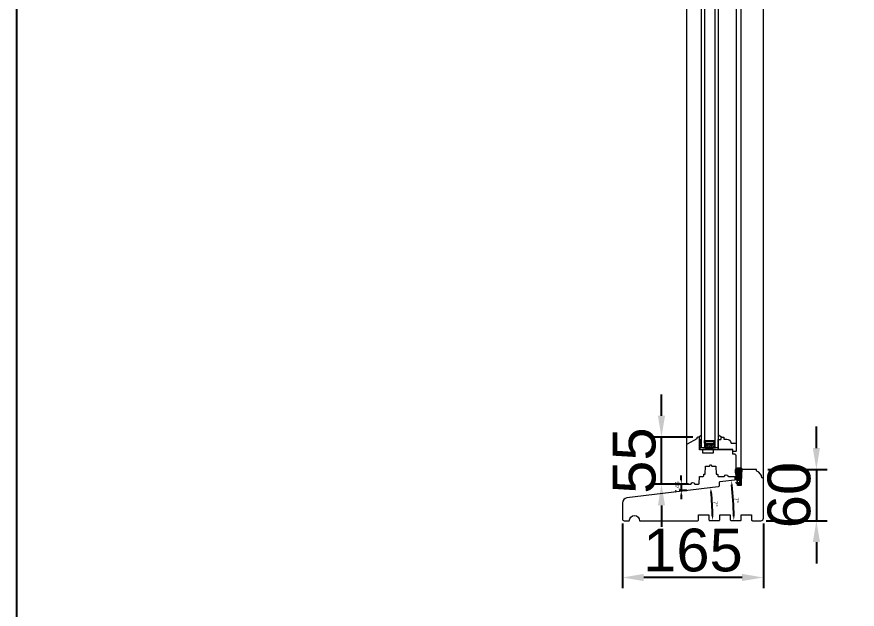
# Model space of a CAD drawing. Header units: millimetres. Extents: x 0 to 182016, y 11 to 3710.
# Drawn here: x 116422 to 117405, y 1083 to 1776 of the extents above; entities that cross this region are included whole.
import ezdxf

# ---------------------------------------------------------------- set-up
doc = ezdxf.new("R2010")
doc.units = ezdxf.units.MM
doc.layers.add('Matmenys', color=10, linetype='Continuous', lineweight=20)
doc.layers.add('Testinės profilio linijos', color=7, linetype='Continuous', lineweight=5)
doc.styles.get("Standard").update_dxf_attribs({"font": 'arial.ttf'})
doc.dimstyles.new('2', dxfattribs={"dimscale": 2, "dimtxt": 2.5, "dimasz": 2.5, "dimexe": 1.25, "dimexo": 0.625, "dimtad": 1, "dimtxsty": 'Standard', "dimcen": 2.5, "dimadec": 0, "dimazin": 0, "dimtfac": 1, "dimtmove": 0, "dimatfit": 3, "dimfxl": 1, "dimarcsym": 0})
doc.dimstyles.new('Padidinti matmenys', dxfattribs={"dimscale": 10, "dimtxt": 5, "dimasz": 2.5, "dimexe": 1.25, "dimexo": 0.625, "dimtad": 1, "dimdec": 1, "dimtxsty": 'Standard', "dimcen": 2.5, "dimadec": 0, "dimazin": 0, "dimtfac": 1, "dimtdec": 1, "dimtmove": 0, "dimatfit": 3, "dimfxl": 1, "dimarcsym": 0})

# ---------------------------------------------------------------- blocks, each defined once
blk = doc.blocks.new('*D1583')
at = {"color": 0, "lineweight": -2, "transparency": 16777216}
for p, q in [((117357.72, 1271.53), (117357.72, 1296.53)), ((117301.11, 1246.53), (117370.22, 1246.53)), ((117357.72, 1246.53), (117357.72, 1186.53)), ((117299.11, 1186.53), (117370.22, 1186.53)), ((117357.72, 1161.53), (117357.72, 1136.53))]:
    blk.add_line(p, q, dxfattribs=at)
at = {"color": 0, "transparency": 16777216}
for points in [[(117353.56, 1271.53), (117361.89, 1271.53), (117357.72, 1246.53)], [(117353.56, 1161.53), (117361.89, 1161.53), (117357.72, 1186.53)]]:
    blk.add_solid(points, dxfattribs=at)
at = {"layer": 'Defpoints', "color": 0, "transparency": 16777216}
for p in [(117294.86, 1246.53), (117292.86, 1186.53), (117357.72, 1186.53)]:
    blk.add_point(p, dxfattribs=at)
at = {"color": 0, "lineweight": 5, "transparency": 16777216, "insert": (117325.95, 1216.53), "char_height": 50, "attachment_point": 5, "rotation": 90}
blk.add_mtext('60', dxfattribs=at)
blk = doc.blocks.new('*D1584')
at = {"color": 0, "lineweight": -2, "transparency": 16777216}
for p, q in [((117130.86, 1183.28), (117130.86, 1107.56)), ((117295.86, 1183.28), (117295.86, 1107.56)), ((117270.86, 1120.06), (117155.86, 1120.06))]:
    blk.add_line(p, q, dxfattribs=at)
at = {"color": 0, "transparency": 16777216}
for points in [[(117155.86, 1124.23), (117155.86, 1115.9), (117130.86, 1120.06)], [(117270.86, 1124.23), (117270.86, 1115.9), (117295.86, 1120.06)]]:
    blk.add_solid(points, dxfattribs=at)
at = {"layer": 'Defpoints', "color": 0, "transparency": 16777216}
for p in [(117130.86, 1189.53), (117295.86, 1189.53), (117130.86, 1120.06)]:
    blk.add_point(p, dxfattribs=at)
at = {"color": 0, "lineweight": 5, "transparency": 16777216, "insert": (117213.36, 1151.84), "char_height": 50, "attachment_point": 5}
blk.add_mtext('165', dxfattribs=at)
blk = doc.blocks.new('*D1585')
at = {"layer": 'Defpoints', "color": 0, "transparency": 16777216}
for p in [(117209.29, 1229.33), (117199.68, 1221.88), (117207.61, 1221.88)]:
    blk.add_point(p, dxfattribs=at)
at = {"layer": 'Matmenys', "color": 0, "lineweight": -2, "transparency": 16777216}
for p, q in [((117199.68, 1234.33), (117199.68, 1239.33)), ((117208.04, 1229.33), (117197.18, 1229.33)), ((117199.68, 1229.33), (117199.68, 1221.88)), ((117206.36, 1221.88), (117197.18, 1221.88)), ((117199.68, 1216.88), (117199.68, 1211.88))]:
    blk.add_line(p, q, dxfattribs=at)
at = {"layer": 'Matmenys', "color": 0, "transparency": 16777216}
for points in [[(117198.85, 1234.33), (117200.52, 1234.33), (117199.68, 1229.33)], [(117198.85, 1216.88), (117200.52, 1216.88), (117199.68, 1221.88)]]:
    blk.add_solid(points, dxfattribs=at)
at = {"layer": 'Matmenys', "color": 0, "lineweight": 5, "transparency": 16777216, "insert": (117195.44, 1225.6), "char_height": 5, "attachment_point": 5, "rotation": 90}
blk.add_mtext('7,45', dxfattribs=at)
blk = doc.blocks.new('*D1586')
at = {"layer": 'Defpoints', "color": 0, "transparency": 16777216}
for p in [(117207.61, 1221.88), (117242.99, 1226.22), (117236.1, 1199.55), (117232.86, 1186.73), (117243.86, 1186.73)]:
    blk.add_point(p, dxfattribs=at)
at = {"layer": 'Matmenys', "color": 0, "lineweight": -2, "transparency": 16777216}
blk.add_arc((116921.34, 1186.73), 315.03, 0.90939, 6.09061, dxfattribs=at)
at = {"layer": 'Matmenys', "color": 0, "transparency": 16777216}
for points in [[(117233.76, 1220.06), (117235.42, 1220.25), (117234.02, 1225.12)], [(117237.16, 1191.74), (117235.49, 1191.72), (117236.37, 1186.73)]]:
    blk.add_solid(points, dxfattribs=at)
at = {"layer": 'Matmenys', "color": 0, "lineweight": 5, "transparency": 16777216, "insert": (117239.52, 1206.19), "char_height": 5, "attachment_point": 5, "rotation": 273.5}
blk.add_mtext('7°', dxfattribs=at)
blk = doc.blocks.new('*D1587')
at = {"layer": 'Defpoints', "color": 0, "transparency": 16777216}
for p in [(117244.77, 1231.8), (117265.34, 1234.32), (117259.88, 1217.93), (117257.86, 1186.73), (117268.86, 1186.73)]:
    blk.add_point(p, dxfattribs=at)
at = {"layer": 'Matmenys', "color": 0, "lineweight": -2, "transparency": 16777216}
blk.add_arc((116877.69, 1186.73), 383.46, 0.7471, 6.2529, dxfattribs=at)
at = {"layer": 'Matmenys', "color": 0, "transparency": 16777216}
for points in [[(117258.04, 1228.4), (117259.7, 1228.59), (117258.3, 1233.46)], [(117261.95, 1191.73), (117260.29, 1191.72), (117261.15, 1186.73)]]:
    blk.add_solid(points, dxfattribs=at)
at = {"layer": 'Matmenys', "color": 0, "lineweight": 5, "transparency": 16777216, "insert": (117264.18, 1210.31), "char_height": 5, "attachment_point": 5, "rotation": 273.49212}
blk.add_mtext('7°', dxfattribs=at)
blk = doc.blocks.new('*D2045')
at = {"color": 0, "lineweight": -2, "transparency": 16777216}
for p, q in [((117176.52, 1309.33), (117176.52, 1334.33)), ((117213.11, 1284.33), (117164.02, 1284.33)), ((117176.52, 1229.33), (117176.52, 1284.33)), ((117200.61, 1229.33), (117164.02, 1229.33)), ((117176.52, 1204.33), (117176.52, 1179.33))]:
    blk.add_line(p, q, dxfattribs=at)
at = {"color": 0, "transparency": 16777216}
for points in [[(117172.35, 1309.33), (117180.68, 1309.33), (117176.52, 1284.33)], [(117172.35, 1204.33), (117180.68, 1204.33), (117176.52, 1229.33)]]:
    blk.add_solid(points, dxfattribs=at)
at = {"layer": 'Defpoints', "color": 0, "transparency": 16777216}
for p in [(117176.52, 1284.33), (117219.36, 1284.33), (117206.86, 1229.33)]:
    blk.add_point(p, dxfattribs=at)
at = {"color": 0, "lineweight": 5, "transparency": 16777216, "insert": (117144.84, 1256.83), "char_height": 50, "attachment_point": 5, "rotation": 90}
blk.add_mtext('55', dxfattribs=at)

msp = doc.modelspace()

# ---------------------------------------------------------------- hatches: boundary and pattern name
at = {"lineweight": 0, "ltscale": 0.5}
h = msp.add_hatch(dxfattribs=at)
h.set_pattern_fill('ANSI37', color=256, scale=0.5, style=0)
h.set_pattern_definition([(45, (117220.8567, 1679.3287), (-1.122532, 1.122532), []), (135, (117220.8567, 1679.3287), (-1.122532, -1.122532), [])])
h.paths.add_polyline_path([(117222.8567419, 1281.3286539), (117222.8567419, 1272.3286539), (117220.8567419, 1272.3286539), (117220.8567419, 1281.3286539)])
at = {"lineweight": 0}
h = msp.add_hatch(dxfattribs=at)
h.set_pattern_fill('JIS_WOOD', color=256, style=0)
h.set_pattern_definition([(315, (104319.44774, 20023.09976), (-0.5, -0.5), [])])
h.paths.add_polyline_path([(117236.8560328, 1275.3286539), (117228.8560328, 1275.3286539), (117226.8560328, 1277.3286539), (117226.8560328, 1280.3286539), (117238.8926154, 1280.3463873), (117238.8560328, 1277.3286539)])
h.paths.add_polyline_path([(117229.2702464, 1276.3286539), (117236.4418192, 1276.3286539), (117237.8560328, 1277.7428674), (117237.8560328, 1279.3286539), (117227.8560328, 1279.3286539), (117227.8560328, 1277.7428674)], flags=16)
h = msp.add_hatch(dxfattribs=at)
h.set_pattern_fill('HEX', color=256, scale=0.25, style=0)
h.set_pattern_definition([(360, (104319.4477, 20023.0998), (-7e-16, -1.374815), [0.79375, -1.5875]), (240, (104319.4477, 20023.0998), (-1.190624716, 0.6874075), [0.79375, -1.5875]), (300, (104320.2415, 20023.0998), (-1.190624716, -0.6874075), [0.79375, -1.5875])])
h.paths.add_polyline_path([(117226.8560328, 1272.3286539), (117226.8560328, 1277.3286539), (117228.8560328, 1275.3286539), (117236.8560328, 1275.3286539), (117238.8560328, 1277.3286539), (117238.8567419, 1272.3286539)])
at = {"layer": 'Matmenys'}
h = msp.add_hatch(dxfattribs=at)
h.set_pattern_fill('ANSI37', color=252, scale=0.5, angle=-183.5893456117, style=0)
h.set_pattern_definition([(221.4106544, (-154924.1439, 4811.5433), (1.0500540025, -1.190606082), []), (311.4106544, (-154924.1439, 4811.5433), (1.190606082, 1.0500540025), [])])
edge = h.paths.add_edge_path()
edge.add_arc((117269.1623182, 1244.5919555), 0.1, -3.5893456117, 86.4106543883)
edge.add_line((117269.1685787, 1244.6917593), (117267.6208929, 1244.7888425))
edge.add_arc((117267.6365441, 1245.0383521), 0.25, 86.4106543883, 266.4106543883, ccw=False)
edge.add_line((117267.6521954, 1245.2878617), (117269.6989003, 1245.159476))
edge.add_arc((117269.6926398, 1245.0596722), 0.1, -3.589345619, 86.4106543883, ccw=False)
edge.add_line((117269.7924437, 1245.0534117), (117269.8680867, 1245.0486668))
edge.add_line((117269.8680867, 1245.0486668), (117269.992401, 1247.0304677))
edge.add_spline(control_points=[(117269.992401, 1247.0304677), (117269.9805987, 1247.1096262), (117269.9694231, 1247.1796178), (117269.9476292, 1247.2633686), (117269.9382434, 1247.2869329), (117269.9255485, 1247.310816), (117269.9192993, 1247.3188756), (117269.8937105, 1247.3433634), (117269.8644735, 1247.3622563), (117269.7601537, 1247.3959596), (117269.6872214, 1247.4090816), (117269.4342384, 1247.4287837), (117269.2204043, 1247.4182854), (117268.7779259, 1247.3989572), (117268.558597, 1247.3944819), (117268.1387061, 1247.3934057), (117267.9356199, 1247.3964377), (117267.3454126, 1247.4091481), (117266.9773625, 1247.4223245), (117266.2241811, 1247.4220628), (117265.8474312, 1247.4035665), (117265.2543268, 1247.3003802), (117265.0267558, 1247.2404861), (117264.6296546, 1247.0874505), (117264.4578669, 1247.0047011), (117264.1166992, 1246.800701), (117263.9504965, 1246.6805861), (117263.6593368, 1246.413141), (117263.5357568, 1246.2654674), (117263.3760381, 1245.9842828), (117263.3284841, 1245.8489866), (117263.2688792, 1245.5476877), (117263.2581758, 1245.3840878), (117263.2719197, 1244.7994909), (117263.3666739, 1244.3355754), (117263.5384162, 1243.4430793), (117263.6221108, 1243.015999), (117263.8332971, 1241.9376504), (117263.9670312, 1241.2795998), (117264.0919572, 1240.2864979), (117264.1224511, 1239.9828968), (117264.1467865, 1239.3608531), (117264.1392458, 1239.0449491), (117264.0543614, 1238.4957409), (117263.9930228, 1238.2596574), (117263.8205624, 1237.859006), (117263.7257139, 1237.7003735), (117263.5414456, 1237.4017147), (117263.4515881, 1237.2602575), (117263.295505, 1236.9584746), (117263.2255349, 1236.7934219), (117263.1058036, 1236.4283002), (117263.0628011, 1236.2273501), (117263.0389024, 1235.8879334), (117263.0521082, 1235.745948), (117263.1121475, 1235.5507273), (117263.1488876, 1235.4853995), (117263.2574367, 1235.3586761), (117263.3295029, 1235.2994983), (117263.5935905, 1235.1424207), (117263.8346988, 1235.060921), (117264.3851098, 1234.9443037), (117264.6933049, 1234.9077722), (117265.2895227, 1234.8545008), (117265.5770736, 1234.8352783), (117266.1075635, 1234.7919189), (117266.355822, 1234.7697827), (117266.7606243, 1234.7335683), (117266.9180276, 1234.7194819), (117267.24196, 1234.6913598), (117267.4202772, 1234.6763237), (117267.7231443, 1234.6080388), (117267.8409663, 1234.5724037), (117268.0534451, 1234.476807), (117268.1473599, 1234.42366), (117268.2925536, 1234.3050193), (117268.3475717, 1234.2493971), (117268.4366637, 1234.1256299), (117268.4695431, 1234.0620028), (117268.5177113, 1233.9431388), (117268.5345925, 1233.8860617), (117268.5605364, 1233.7854813), (117268.570254, 1233.7410857), (117268.57929, 1233.7000894)], knot_values=[0, 0, 0, 0, 0.2245066002, 0.2245066002, 0.377043448, 0.377043448, 0.5295802957, 0.5295802957, 0.8082977366, 0.8082977366, 1.0870151774, 1.0870151774, 1.6244414062, 1.6244414062, 2.161867635, 2.161867635, 2.6992938638, 2.6992938638, 3.7741463214, 3.7741463214, 5.0334406395, 5.0334406395, 5.8656302806, 5.8656302806, 6.5060139406, 6.5060139406, 7.1463976006, 7.1463976006, 7.7996240151, 7.7996240151, 8.3563201169, 8.3563201169, 8.9130162187, 8.9130162187, 10.239934143, 10.239934143, 11.5668520673, 11.5668520673, 13.5970761059, 13.5970761059, 14.4582175179, 14.4582175179, 15.3193589298, 15.3193589298, 15.9856015553, 15.9856015553, 16.5061017172, 16.5061017172, 17.0266018791, 17.0266018791, 17.547102041, 17.547102041, 18.1672448488, 18.1672448488, 18.7176261004, 18.7176261004, 19.1465766047, 19.1465766047, 19.5755271091, 19.5755271091, 20.3898249977, 20.3898249977, 21.2041228863, 21.2041228863, 21.9655448497, 21.9655448497, 22.7269668131, 22.7269668131, 23.2229068178, 23.2229068178, 23.7188468224, 23.7188468224, 24.0184411081, 24.0184411081, 24.2549295987, 24.2549295987, 24.4119994701, 24.4119994701, 24.5501072405, 24.5501072405, 24.6882150108, 24.6882150108, 24.8099116426, 24.8099116426, 24.8099116426, 24.8099116426], degree=3, periodic=0)
edge.add_line((117268.57929, 1233.7000894), (117269.262122, 1244.585695))

# ---------------------------------------------------------------- linework, layer by layer
at = {"lineweight": 9}
for p, q in [((117263.8567419, 2384.5591026), (117263.8567419, 1277.3286539)), ((117222.8567419, 2016.0358829), (117222.8567419, 1272.3287389)), ((117226.8567419, 2016.0358829), (117226.8567419, 1272.3287389)), ((117238.8567419, 2016.0358829), (117238.8567419, 1272.3287389)), ((117242.8567419, 2016.0358829), (117242.8567419, 1272.3287389))]:
    msp.add_line(p, q, dxfattribs=at)
at = {"lineweight": 0}
for p, q in [((117219.8567419, 1284.3286539), (117222.8567419, 1286.615319)), ((117220.8567419, 1281.3286539), (117222.8567419, 1281.3286539)), ((117246.8567419, 1284.3286539), (117242.8567419, 1286.615319)), ((117220.8567419, 1272.3286539), (117223.8567419, 1272.3286539)), ((117242.8560328, 1272.3286539), (117221.8560328, 1269.3286539)), ((117242.8560328, 1269.3286539), (117221.8560328, 1272.3286539))]:
    msp.add_line(p, q, dxfattribs=at)
for p, q in [((117269.1685787, 1244.6917593), (117267.6208929, 1244.7888425)), ((117269.6989003, 1245.159476), (117267.6521954, 1245.2878617)), ((117268.3316299, 1229.7519299), (117269.262122, 1244.585695)), ((117268.8353236, 1229.7951478), (117269.7924437, 1245.0534117)), ((117269.7924437, 1245.0534117), (117269.8680867, 1245.0486668)), ((117263.9528328, 1230.229914), (117264.1734876, 1231.2052659)), ((117268.2999233, 1229.2464675), (117263.9528328, 1230.229914)), ((117267.3934941, 1230.4768007), (117264.1734876, 1231.2052659)), ((117267.2831667, 1229.9891247), (117267.3934941, 1230.4768007)), ((117268.3316299, 1229.7519299), (117267.2831667, 1229.9891247)), ((117268.2906843, 1229.0991816), (117268.2999233, 1229.2464675)), ((117268.7897035, 1229.0678791), (117268.2906843, 1229.0991816)), ((117269.8561682, 1230.0982204), (117268.7897035, 1229.0678791)), ((117269.9030662, 1230.845861), (117268.8353236, 1229.7951478)), ((117269.8561682, 1230.0982204), (117269.9030662, 1230.845861))]:
    msp.add_line(p, q)
at = {"color": 1}
for p, q in [((117269.992401, 1247.0304677), (117269.0367437, 1231.7955229)), ((117270.2891211, 1247.0747079), (117269.3278264, 1231.7498925)), ((117268.2863218, 1233.6355166), (117268.1758922, 1231.8750654))]:
    msp.add_line(p, q, dxfattribs=at)
msp.add_lwpolyline([(121921.6498575, 3710.4502728), (121921.6498575, 10.9108603), (116422.3345146, 10.9108603), (116422.3345146, 3710.4502728)], close=True)
at = {"lineweight": 5}
for points in [[(117220.7868508, 1230.3199273), (117220.8480911, 1237.3373804, -0.4116598905), (117221.8480531, 1238.3286539), (117225.3865785, 1238.3286539, 0.4040361542), (117225.886291, 1238.8112041), (117225.9466312, 1240.5391237, -0.4040262258), (117226.2464485, 1240.8286539), (117227.2995701, 1240.8286539, 0.4091108014), (117227.799494, 1241.3199276), (117227.9515967, 1250.0338896, -0.4091108014), (117228.251551, 1250.3286539), (117232.275371, 1250.3286539, 0.1989123674), (117232.6289244, 1250.4751005), (117233.8946098, 1251.7407859, -0.4142135624), (117234.3188739, 1251.7407859), (117235.5845593, 1250.4751005, 0.1989123674), (117235.9381127, 1250.3286539), (117239.9619327, 1250.3286539, -0.4091108014), (117240.261887, 1250.0338896), (117240.4139898, 1241.3199276, 0.4091108014), (117240.9139136, 1240.8286539), (117241.9670352, 1240.8286539, -0.4040262258), (117242.2668525, 1240.5391237), (117242.3271928, 1238.8112041, 0.4040262258), (117242.8268882, 1238.3286539), (117249.9072521, 1238.3286539, 0.3563939587), (117250.3971501, 1238.7286539, -0.8164965809), (117254.3163337, 1238.7286539, 0.3563939587), (117254.8062316, 1238.3286539), (117262.8567419, 1238.3286539, 0.4142135624), (117263.8567419, 1239.3286539), (117263.8567419, 1262.3286539, 0.4142135624), (117261.8567419, 1264.3286539), (117260.1541352, 1264.3286539, -0.4116598905), (117259.8541466, 1264.6260359), (117259.8174329, 1268.8330171, 0.4116598905), (117259.3174519, 1269.3286539), (117237.3873049, 1269.3286539, 0.4116598905), (117236.887324, 1268.8330171), (117236.8593371, 1265.6260359, -0.4116598905), (117236.5593485, 1265.3286539), (117225.1541352, 1265.3286539, -0.4116598905), (117224.8541466, 1265.6260359), (117224.8261597, 1268.8330171, 0.4116598905), (117224.3261788, 1269.3286539), (117220.8567419, 1269.3286539), (117220.8567419, 1283.3286539, 0.4142135624), (117219.8567419, 1284.3286539), (117218.8655068, 1284.3286539, 0.4116598905), (117217.8655449, 1283.3373804), (117217.8567419, 1282.3286539), (117206.3872703, 1276.2302276, 0.2773245441), (117205.8567419, 1275.3472801), (117205.8567419, 1230.3286539, 0.4142135624), (117206.8567419, 1229.3286539), (117210.9072521, 1229.3286539, 0.3563939587), (117211.3971501, 1229.7286539, -0.8164965809), (117215.3163337, 1229.7286539, 0.3563939587), (117215.8062316, 1229.3286539), (117219.7868888, 1229.3286539, 0.4116598905)], [(117150.8567441, 1186.5286538), (117218.8567441, 1186.5286538, 0.4142135624), (117219.8567441, 1187.5286538), (117219.8567441, 1193.0286538, -0.4142135624), (117220.3567441, 1193.5286538), (117231.3567441, 1193.5286538, -0.4142135624), (117231.8567441, 1193.0286538), (117231.8567441, 1187.7286538, 0.4142135624), (117232.8567441, 1186.7286538), (117243.8567441, 1186.7286538, 0.4142135624), (117244.8567441, 1187.7286538), (117244.8567441, 1193.0286538, -0.4142135624), (117245.3567441, 1193.5286538), (117256.3567441, 1193.5286538, -0.4142135624), (117256.8567441, 1193.0286538), (117256.8567441, 1187.7286538, 0.4142135624), (117257.8567441, 1186.7286538), (117268.8567441, 1186.7286538, 0.4142135624), (117269.8567441, 1187.7286538), (117269.8567441, 1193.0286538, -0.4142135624), (117270.3567441, 1193.5286538), (117281.3567441, 1193.5286538, -0.4142135624), (117281.8567441, 1193.0286538), (117281.8567441, 1187.5286538, 0.4142135624), (117282.8567441, 1186.5286538), (117292.8567441, 1186.5286538, 0.4142135624), (117295.8567441, 1189.5286538), (117295.8567423, 1235.5286538, 0.4142135624), (117294.8567423, 1236.5286538), (117294.1474156, 1236.5286538, -0.4001549105), (117293.8477645, 1236.8141885, 0.3090857966), (117288.0594813, 1244.4634992, -0.3199404334), (117287.8548514, 1244.7453223), (117287.8479392, 1245.5373804, 0.4116598904), (117286.8479773, 1246.5286538), (117270.9527755, 1246.5286538, 0.4116598905), (117269.9528136, 1245.5373804), (117269.8653926, 1235.5199273, -0.2023892741), (117269.5567419, 1234.8060967), (117269.5567419, 1227.5286538), (117265.5567419, 1227.5286538), (117265.5567419, 1234.3286538), (117265.3960813, 1234.3286538, 0.0305527633), (117265.3351466, 1234.3249269), (117244.7739994, 1231.8003355, 0.3763733489), (117243.8959068, 1230.8165159), (117243.8643948, 1227.2055969, -0.3763733489), (117242.9863022, 1226.2217773), (117136.125528, 1213.1009241, 0.3788661087), (117130.8567441, 1207.1456471), (117130.8567441, 1188.5286538, 0.4142135624), (117132.8567441, 1186.5286538), (117138.8567441, 1186.5286538, -1)]]:
    msp.add_lwpolyline(points, format="xyb", close=True, dxfattribs=at)
at = {"lineweight": 0}
for points in [[(117236.8560328, 1275.3286539), (117228.8560328, 1275.3286539), (117226.8560328, 1277.3286539), (117226.8560328, 1280.3286539), (117238.8560328, 1280.3286539), (117238.8560328, 1277.3286539)], [(117236.4418192, 1276.3286539), (117229.2702464, 1276.3286539), (117227.8560328, 1277.7428674), (117227.8560328, 1279.3286539), (117237.8560328, 1279.3286539), (117237.8560328, 1277.7428674)], [(117242.8560328, 1269.3286539), (117221.8560328, 1269.3286539), (117221.8560328, 1272.3286539), (117242.8560328, 1272.3286539)]]:
    msp.add_lwpolyline(points, close=True, dxfattribs=at)
msp.add_lwpolyline([(117257.8567419, 1277.3286539), (117263.8567419, 1277.3286539), (117263.8567419, 1268.3286539, -0.4142135624), (117262.8567419, 1267.3286539), (117259.8567419, 1267.3286539), (117259.8567419, 1269.8286539), (117242.8567419, 1269.8286539), (117242.8567419, 1281.3286539), (117245.8567419, 1281.3286539), (117246.8567419, 1284.3286539), (117249.3567419, 1284.3286539), (117249.3567419, 1281.8286539), (117252.8818047, 1281.8286539, -0.3851703882), (117257.8567419, 1277.3286539)], format="xyb", dxfattribs=at)
for centre, radius, start, end in [((117267.6365441, 1245.0383521), 0.25, 86.4106543892, 266.4106543892), ((117269.1623182, 1244.5919555), 0.1, 356.4106543908, 86.4106543892), ((117269.6926398, 1245.0596722), 0.1, 356.4106543908, 86.4106543892)]:
    msp.add_arc(centre, radius, start, end)
at = {"color": 1}
msp.add_spline([(117270.2891211, 1247.0747079), (117270.1986244, 1247.4362083), (117268.9247659, 1247.7057491), (117264.2323929, 1247.2173598), (117263.1423866, 1246.174162), (117263.1237702, 1244.0106902), (117263.4541441, 1242.3126504), (117263.8010605, 1240.1472095), (117263.6016317, 1238.1104878), (117263.1254627, 1237.2822431), (117262.8451993, 1235.4277029), (117265.5573779, 1234.535257), (117267.0362535, 1234.4080895), (117267.7235214, 1234.2901181), (117268.1654067, 1233.9879124), (117268.2863218, 1233.6355166)], degree=3, dxfattribs=at)
msp.add_open_spline([(117269.992401, 1247.0304677), (117269.9805987, 1247.1096262), (117269.9694231, 1247.1796178), (117269.9476292, 1247.2633686), (117269.9382434, 1247.2869329), (117269.9255485, 1247.310816), (117269.9192993, 1247.3188756), (117269.8937105, 1247.3433634), (117269.8644735, 1247.3622563), (117269.7601537, 1247.3959596), (117269.6872214, 1247.4090816), (117269.4342384, 1247.4287837), (117269.2204043, 1247.4182854), (117268.7779259, 1247.3989572), (117268.558597, 1247.3944819), (117268.1387061, 1247.3934057), (117267.9356199, 1247.3964377), (117267.3454126, 1247.4091481), (117266.9773625, 1247.4223245), (117266.2241811, 1247.4220628), (117265.8474312, 1247.4035665), (117265.2543268, 1247.3003802), (117265.0267558, 1247.2404861), (117264.6296546, 1247.0874505), (117264.4578669, 1247.0047011), (117264.1166992, 1246.800701), (117263.9504965, 1246.6805861), (117263.6593368, 1246.413141), (117263.5357568, 1246.2654674), (117263.3760381, 1245.9842828), (117263.3284841, 1245.8489866), (117263.2688792, 1245.5476877), (117263.2581758, 1245.3840878), (117263.2719197, 1244.7994909), (117263.3666739, 1244.3355754), (117263.5384162, 1243.4430793), (117263.6221108, 1243.015999), (117263.8332971, 1241.9376504), (117263.9670312, 1241.2795998), (117264.0919572, 1240.2864979), (117264.1224511, 1239.9828968), (117264.1467865, 1239.3608531), (117264.1392458, 1239.0449491), (117264.0543614, 1238.4957409), (117263.9930228, 1238.2596574), (117263.8205624, 1237.859006), (117263.7257139, 1237.7003735), (117263.5414456, 1237.4017147), (117263.4515881, 1237.2602575), (117263.295505, 1236.9584746), (117263.2255349, 1236.7934219), (117263.1058036, 1236.4283002), (117263.0628011, 1236.2273501), (117263.0389024, 1235.8879334), (117263.0521082, 1235.745948), (117263.1121475, 1235.5507273), (117263.1488876, 1235.4853995), (117263.2574367, 1235.3586761), (117263.3295029, 1235.2994983), (117263.5935905, 1235.1424207), (117263.8346988, 1235.060921), (117264.3851098, 1234.9443037), (117264.6933049, 1234.9077722), (117265.2895227, 1234.8545008), (117265.5770736, 1234.8352783), (117266.1075635, 1234.7919189), (117266.355822, 1234.7697827), (117266.7606243, 1234.7335683), (117266.9180276, 1234.7194819), (117267.24196, 1234.6913598), (117267.4202772, 1234.6763237), (117267.7231443, 1234.6080388), (117267.8409663, 1234.5724037), (117268.0534451, 1234.476807), (117268.1473599, 1234.42366), (117268.2925536, 1234.3050193), (117268.3475717, 1234.2493971), (117268.4366637, 1234.1256299), (117268.4695431, 1234.0620028), (117268.5177113, 1233.9431388), (117268.5345925, 1233.8860617), (117268.5605364, 1233.7854813), (117268.570254, 1233.7410857), (117268.57929, 1233.7000894)], degree=3, knots=[0, 0, 0, 0, 0.2245066002, 0.2245066002, 0.377043448, 0.377043448, 0.5295802957, 0.5295802957, 0.8082977366, 0.8082977366, 1.0870151774, 1.0870151774, 1.6244414062, 1.6244414062, 2.161867635, 2.161867635, 2.6992938638, 2.6992938638, 3.7741463214, 3.7741463214, 5.0334406395, 5.0334406395, 5.8656302806, 5.8656302806, 6.5060139406, 6.5060139406, 7.1463976006, 7.1463976006, 7.7996240151, 7.7996240151, 8.3563201169, 8.3563201169, 8.9130162187, 8.9130162187, 10.239934143, 10.239934143, 11.5668520673, 11.5668520673, 13.5970761059, 13.5970761059, 14.4582175179, 14.4582175179, 15.3193589298, 15.3193589298, 15.9856015553, 15.9856015553, 16.5061017172, 16.5061017172, 17.0266018791, 17.0266018791, 17.547102041, 17.547102041, 18.1672448488, 18.1672448488, 18.7176261004, 18.7176261004, 19.1465766047, 19.1465766047, 19.5755271091, 19.5755271091, 20.3898249977, 20.3898249977, 21.2041228863, 21.2041228863, 21.9655448497, 21.9655448497, 22.7269668131, 22.7269668131, 23.2229068178, 23.2229068178, 23.7188468224, 23.7188468224, 24.0184411081, 24.0184411081, 24.2549295987, 24.2549295987, 24.4119994701, 24.4119994701, 24.5501072405, 24.5501072405, 24.6882150108, 24.6882150108, 24.8099116426, 24.8099116426, 24.8099116426, 24.8099116426], dxfattribs=at)
at = {"layer": 'Testinės profilio linijos', "lineweight": 5}
for p, q in [((117269.8567419, 1235.3971168), (117269.8567419, 2457.745121)), ((117295.8567421, 1235.5280487), (117295.8567409, 2457.4269849)), ((117205.8567425, 2385.8751272), (117205.8567419, 1275.3472801))]:
    msp.add_line(p, q, dxfattribs=at)

# ---------------------------------------------------------------- dimensions: what is measured, and where the dimension line sits
at = {"color": 1, "lineweight": 5}
for base, p1, p2, picture, middle in [((117176.5158051, 1284.3286539), (117206.8567419, 1229.3286539), (117219.3611243, 1284.3286539), '*D2045', (117176.5158051, 1256.8286539)), ((117357.7247258, 1186.5286539), (117294.8567419, 1246.5286539), (117292.8567441, 1186.5286539), '*D1583', (117357.7247258, 1216.5286539))]:
    dim = msp.add_linear_dim(base=base, p1=p1, p2=p2, angle=90, dimstyle='Padidinti matmenys', dxfattribs=at)
    dim.commit()
    dim.dimension.update_dxf_attribs({"geometry": picture, "text_midpoint": middle, "dimtype": 160})
dim = msp.add_linear_dim(base=(117130.8567441, 1120.0629949), p1=(117295.8567441, 1189.5286539), p2=(117130.8567441, 1189.5286539), dimstyle='Padidinti matmenys', dxfattribs=at)
dim.commit()
dim.dimension.update_dxf_attribs({"geometry": '*D1584', "text_midpoint": (117213.3567441, 1151.8416443)})
at = {"layer": 'Matmenys', "lineweight": 5}
dim = msp.add_linear_dim(base=(117199.6843498, 1221.8784823), p1=(117209.2919205, 1229.3286539), p2=(117207.6130032, 1221.8784823), angle=90, dimstyle='2', dxfattribs=at)
dim.commit()
dim.dimension.update_dxf_attribs({"geometry": '*D1585', "text_midpoint": (117199.6843498, 1225.6035681), "dimtype": 160})
dim = msp.add_angular_dim_2l(base=(117259.8827057, 1217.9263948), line1=((117257.8567441, 1186.7286539), (117268.8567441, 1186.7286539)), line2=((117265.3351466, 1234.3249269), (117244.7739994, 1231.8003355)), dimstyle='2', dxfattribs=at)
dim.commit()
dim.dimension.update_dxf_attribs({"geometry": '*D1587', "text_midpoint": (117260.4419038, 1210.0856375), "dimtype": 162})
dim = msp.add_angular_dim_2l(base=(117236.1048789, 1199.5543144), line1=((117232.8567441, 1186.7286539), (117243.8567441, 1186.7286539)), line2=((117242.9863022, 1226.2217773), (117207.6130032, 1221.8784823)), dimstyle='2', dxfattribs=at)
dim.commit()
dim.dimension.update_dxf_attribs({"geometry": '*D1586', "text_midpoint": (117239.5214929, 1206.1894295)})

doc.saveas('drawing.dxf')
